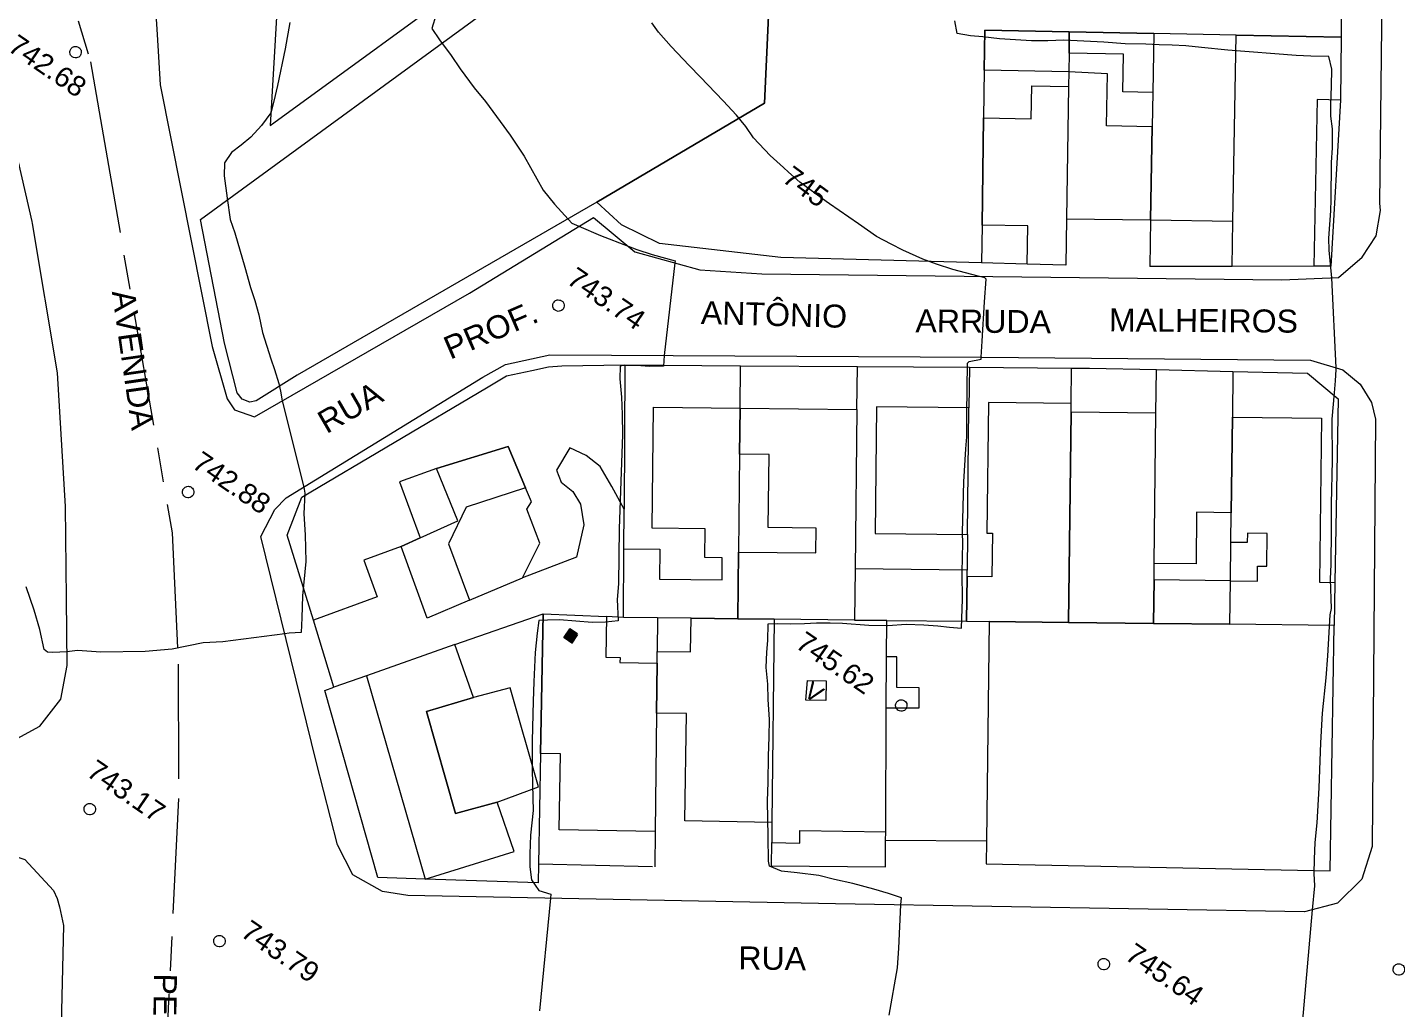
# Model space of a CAD drawing. Header units: metres. Extents: x 322294 to 7190115, y 7390841 to 10157759.
# Drawn here: x 323466.7 to 323585.8, y 7393684.5 to 7393769.9 of the extents above; entities that cross this region are included whole.
import ezdxf
from ezdxf.enums import TextEntityAlignment as Align

# ---------------------------------------------------------------- set-up
doc = ezdxf.new("R2010")
doc.units = ezdxf.units.M
doc.linetypes.add('T09', pattern=[17, 10, -2, 3, -2])
doc.layers.get('0').update_dxf_attribs({"lineweight": 18})
for name, color, linetype, lineweight in [('100_SIST_VIARIO_MEIO_FIO', 1, 'Continuous', 18), ('160_P_SIMP_ASF_TOP', 7, 'Continuous', 18), ('168_P_SIMP_PARALE_TOP', 7, 'Continuous', 18), ('206_MURO_E_MURO_ARRIMO', 7, 'Continuous', 18), ('214_PROJ_BEIRAL_EDIF', 10, 'Continuous', 18), ('508_LM_SETOR_FISCAL', 136, 'T09', 18), ('600_CURVA_MESTRA', 14, 'Continuous', 18), ('602_CURVA_MESTRA_TOP', 24, 'Continuous', 18), ('604_CURVA_INTERM', 7, 'Continuous', 18), ('606_PTO_COTADO', 7, 'Continuous', 18), ('608_PTO_COTADO_INTERVIA', 1, 'Continuous', 18), ('624_SEGM_CURVA_MESTRA', 14, 'Continuous', 18), ('908_DADOS_VARIAVEIS', 7, 'Continuous', 13)]:
    doc.layers.add(name, color=color, linetype=linetype, lineweight=lineweight)
doc.styles.add('Style-Arial', font='arial.ttf', dxfattribs={"height": 1.75})

# ---------------------------------------------------------------- blocks, each defined once
blk = doc.blocks.new('SP09')
at = {"color": 0, "linetype": 'Continuous'}
blk.add_lwpolyline([(-0.03, -0.51), (-0.14, -0.49), (-0.24, -0.46), (-0.31, -0.42), (-0.35, -0.39), (-0.42, -0.31), (-0.47, -0.24), (-0.51, -0.15), (-0.52, -0.09), (-0.52, 0.03), (-0.51, 0.11), (-0.48, 0.2), (-0.44, 0.27), (-0.4, 0.33), (-0.32, 0.39), (-0.23, 0.44), (-0.15, 0.48), (-0.1, 0.48), (-0.03, 0.48), (0.08, 0.48), (0.19, 0.44), (0.27, 0.4), (0.35, 0.32), (0.41, 0.23), (0.46, 0.11), (0.48, 0.03), (0.48, -0.03), (0.47, -0.08), (0.44, -0.21), (0.38, -0.3), (0.31, -0.38), (0.23, -0.44), (0.1, -0.49), (0.02, -0.51)], close=True, dxfattribs=at)
blk = doc.blocks.new('SP10')
at = {"color": 0, "linetype": 'Continuous'}
blk.add_lwpolyline([(-0.03, -0.51), (-0.14, -0.49), (-0.24, -0.46), (-0.31, -0.42), (-0.35, -0.39), (-0.42, -0.31), (-0.47, -0.24), (-0.51, -0.15), (-0.52, -0.09), (-0.52, 0.03), (-0.51, 0.11), (-0.48, 0.2), (-0.44, 0.27), (-0.4, 0.33), (-0.32, 0.39), (-0.23, 0.44), (-0.15, 0.48), (-0.1, 0.48), (-0.03, 0.48), (0.08, 0.48), (0.19, 0.44), (0.27, 0.4), (0.35, 0.32), (0.41, 0.23), (0.46, 0.11), (0.48, 0.03), (0.48, -0.03), (0.47, -0.08), (0.44, -0.21), (0.38, -0.3), (0.31, -0.38), (0.23, -0.44), (0.1, -0.49), (0.02, -0.51)], close=True, dxfattribs=at)

msp = doc.modelspace()

# ---------------------------------------------------------------- hatches: boundary and pattern name
at = {"layer": '908_DADOS_VARIAVEIS', "lineweight": 0}
msp.add_hatch(color=256, dxfattribs=at).paths.add_polyline_path([(323514.573, 7393717.081), (323513.887, 7393717.539), (323513.389, 7393716.795), (323514.076, 7393716.336)])

# ---------------------------------------------------------------- linework, layer by layer
at = {"layer": '100_SIST_VIARIO_MEIO_FIO'}
for points in [[(323584.374, 7393754.605), (323584.74, 7393785.337), (323585.346, 7393812.268), (323585.233, 7393830.22), (323585.643, 7393864.8), (323584.591, 7393868.768), (323581.874, 7393872.322), (323580.099, 7393873.695), (323578.235, 7393874.601), (323573.703, 7393875.387), (323571.499, 7393875.046), (323569.427, 7393874.17), (323526.481, 7393841.843)], [(323526.481, 7393841.843), (323517.144, 7393834.815), (323496.86, 7393818.872), (323491.317, 7393812.17), (323486.707, 7393805.104), (323483.285, 7393798.31), (323479.519, 7393788.218), (323478.183, 7393782.858), (323477.544, 7393776.052), (323477.976, 7393769.263)], [(323467.101, 7393752.99), (323463.84, 7393767.187), (323451.181, 7393814.507), (323450.027, 7393816.015)], [(323477.976, 7393769.263), (323478.254, 7393764.899), (323482.78, 7393742.128), (323484.062, 7393737.557), (323484.705, 7393736.621), (323486.455, 7393736.004), (323505.151, 7393746.768), (323515.962, 7393753.357), (323519.564, 7393750.362), (323525.218, 7393748.79), (323530.611, 7393748.46), (323575.862, 7393747.915), (323580.791, 7393748.129), (323582.858, 7393749.893), (323584.077, 7393751.765), (323584.443, 7393753.969), (323584.374, 7393754.605)], [(323437.169, 7393708.2), (323463.965, 7393707.746), (323465.81, 7393708.026), (323467.779, 7393709.091), (323469.597, 7393711.441), (323470.136, 7393714.363), (323470.104, 7393720.194), (323470.016, 7393728.211), (323469.311, 7393739.835), (323467.139, 7393752.825), (323467.101, 7393752.99)], [(323431.03, 7393699.014), (323463.642, 7393698.429), (323466.464, 7393697.494), (323468.972, 7393694.775), (323469.269, 7393694.087), (323469.489, 7393693.368)], [(323469.489, 7393693.368), (323469.831, 7393691.745), (323468.862, 7393650.926), (323467.873, 7393595.16), (323466.83, 7393593.189), (323465.019, 7393591.888), (323464.307, 7393591.656), (323412.401, 7393592.628)]]:
    msp.add_lwpolyline(points, dxfattribs=at)
msp.add_lwpolyline([(323578.34, 7393740.949), (323581.172, 7393740.089), (323582.674, 7393738.848), (323583.651, 7393737.248), (323583.998, 7393735.794), (323583.722, 7393698.605), (323582.818, 7393695.774), (323580.716, 7393693.674), (323577.845, 7393692.941), (323537.008, 7393693.635), (323499.811, 7393694.35), (323497.591, 7393694.702), (323495.022, 7393696.142), (323493.662, 7393698.772), (323491.859, 7393705.885), (323487.012, 7393725.585), (323488.215, 7393727.935), (323489.219, 7393728.952), (323506.331, 7393739.463), (323508.308, 7393740.544), (323512.156, 7393741.406), (323549.754, 7393741.185)], close=True, dxfattribs=at)
at = {"layer": '206_MURO_E_MURO_ARRIMO'}
for p, q in [((323580.968, 7393763.562), (323580.115, 7393749.127)), ((323553.706, 7393749.283), (323549.736, 7393749.392)), ((323571.536, 7393749.099), (323564.37, 7393749.075)), ((323580.115, 7393749.127), (323578.652, 7393749.122)), ((323518.669, 7393740.518), (323528.763, 7393740.449)), ((323528.763, 7393740.449), (323538.918, 7393740.379)), ((323538.918, 7393740.379), (323548.672, 7393740.313)), ((323548.672, 7393740.313), (323557.562, 7393740.252)), ((323557.562, 7393740.252), (323559.13, 7393740.241)), ((323559.13, 7393740.241), (323564.947, 7393740.111)), ((323571.6, 7393739.961), (323578.102, 7393739.816)), ((323578.102, 7393739.816), (323580.754, 7393737.561)), ((323580.754, 7393737.561), (323580.486, 7393721.593)), ((323493.37, 7393712.476), (323491.576, 7393718.314)), ((323492.582, 7393712.188), (323493.37, 7393712.476)), ((323497.181, 7393695.913), (323492.582, 7393712.188)), ((323521.086, 7393696.838), (323511.173, 7393697.074)), ((323531.438, 7393696.925), (323541.372, 7393696.844)), ((323501.316, 7393695.778), (323497.181, 7393695.913))]:
    msp.add_line(p, q, dxfattribs=at)
for points in [[(323564.441, 7393753.131), (323564.37, 7393749.075)], [(323528.72, 7393736.745), (323528.763, 7393740.449)], [(323538.875, 7393736.629), (323538.918, 7393740.379)], [(323548.672, 7393740.313), (323548.631, 7393736.783)], [(323557.527, 7393737.167), (323557.562, 7393740.252)], [(323518.602, 7393724.517), (323518.616, 7393727.956)], [(323548.505, 7393725.773), (323548.47, 7393722.668)], [(323571.392, 7393721.737), (323571.43, 7393725.079)], [(323518.577, 7393718.554), (323517.08, 7393718.619)], [(323521.538, 7393718.521), (323521.505, 7393715.596)], [(323496.195, 7393713.473), (323493.37, 7393712.476)], [(323521.325, 7393699.925), (323521.29, 7393696.839)], [(323531.438, 7393696.925), (323531.461, 7393698.956)], [(323541.372, 7393696.844), (323541.382, 7393699.134)]]:
    msp.add_lwpolyline(points, dxfattribs=at)
at = {"layer": '214_PROJ_BEIRAL_EDIF'}
for points in [[(323560.262, 7393807.995), (323581.339, 7393807.894), (323581.014, 7393769.042), (323571.882, 7393769.223), (323564.724, 7393769.364), (323557.366, 7393769.51), (323550.014, 7393769.655), (323549.966, 7393766.167), (323549.909, 7393762.027), (323549.781, 7393752.687), (323549.736, 7393749.392), (323532.247, 7393749.874), (323521.704, 7393751.093), (323518.396, 7393752.72), (323516.237, 7393754.673), (323530.829, 7393763.288), (323532.064, 7393789.932), (323543.186, 7393798.629), (323554.092, 7393807.156), (323555.195, 7393808.019)], [(323516.237, 7393754.673), (323490.161, 7393739.622), (323486.6, 7393737.384), (323486.051, 7393737.282), (323485.392, 7393737.537), (323484.931, 7393738.104), (323483.834, 7393742.414), (323481.767, 7393753.175), (323508.301, 7393772.564), (323515.174, 7393777.586), (323524.778, 7393784.604), (323527.263, 7393786.422), (323532.064, 7393789.932), (323530.829, 7393763.288)], [(323549.966, 7393766.167), (323550.014, 7393769.655), (323557.366, 7393769.51), (323557.338, 7393767.654), (323557.314, 7393766.021)], [(323564.634, 7393764.23), (323562.029, 7393764.282), (323562.093, 7393767.56), (323557.338, 7393767.654), (323557.366, 7393769.51), (323564.724, 7393769.364)], [(323571.604, 7393753.033), (323571.882, 7393769.223), (323564.724, 7393769.364), (323564.634, 7393764.23), (323564.582, 7393761.238), (323564.441, 7393753.131)], [(323571.604, 7393753.033), (323571.882, 7393769.223), (323581.014, 7393769.042), (323580.968, 7393763.562), (323578.938, 7393763.602), (323578.652, 7393749.122), (323571.536, 7393749.099)], [(323564.441, 7393753.131), (323564.582, 7393761.238), (323560.594, 7393761.317), (323560.684, 7393765.841), (323557.314, 7393766.021), (323557.295, 7393764.746), (323557.123, 7393753.231)], [(323549.781, 7393752.687), (323549.909, 7393762.027), (323554.04, 7393761.945), (323554.096, 7393764.809), (323557.295, 7393764.746), (323557.123, 7393753.231), (323557.062, 7393749.19), (323553.706, 7393749.283), (323553.752, 7393752.633)], [(323510.036, 7393729.833), (323508.527, 7393733.436), (323502.293, 7393731.513), (323499.08, 7393730.338), (323500.86, 7393725.472), (323499.211, 7393724.707), (323495.962, 7393723.519), (323497.123, 7393720.343), (323491.576, 7393718.314), (323489.306, 7393725.699), (323490.576, 7393729.013), (323506.653, 7393738.54), (323508.397, 7393739.561), (323510.585, 7393740.044), (323512.046, 7393740.342), (323513.206, 7393740.446), (323518.669, 7393740.518), (323518.616, 7393727.956), (323517.561, 7393729.95), (323516.542, 7393731.677), (323515.322, 7393732.636), (323513.897, 7393733.306), (323512.75, 7393731.362), (323513.148, 7393730.323), (323514.147, 7393729.509), (323514.825, 7393728.417), (323515.111, 7393726.618), (323514.463, 7393723.796), (323509.763, 7393721.994), (323511.278, 7393725.017), (323510.146, 7393727.968), (323510.551, 7393728.602)], [(323571.555, 7393735.988), (323571.46, 7393727.663), (323568.443, 7393727.698), (323568.392, 7393723.203), (323564.753, 7393723.244), (323564.903, 7393736.324), (323564.947, 7393740.111), (323571.6, 7393739.961)], [(323524.452, 7393718.487), (323521.538, 7393718.521), (323518.577, 7393718.554), (323518.602, 7393724.517), (323521.729, 7393724.481), (323521.699, 7393721.873), (323527.144, 7393721.811), (323527.166, 7393723.747), (323525.652, 7393723.765), (323525.681, 7393726.262), (323521.069, 7393726.315), (323521.189, 7393736.832), (323528.72, 7393736.745), (323528.675, 7393732.762), (323528.577, 7393724.239), (323528.511, 7393718.441)], [(323538.875, 7393736.629), (323538.716, 7393722.78), (323538.665, 7393718.324), (323531.684, 7393718.404), (323528.511, 7393718.441), (323528.577, 7393724.239), (323535.319, 7393724.162), (323535.343, 7393726.326), (323531.16, 7393726.374), (323531.233, 7393732.733), (323528.675, 7393732.762), (323528.72, 7393736.745)], [(323548.505, 7393725.773), (323548.631, 7393736.783), (323540.595, 7393736.875), (323540.469, 7393725.865)], [(323548.463, 7393722.104), (323548.419, 7393718.213), (323550.377, 7393718.19), (323557.308, 7393718.111), (323557.518, 7393736.408), (323557.527, 7393737.167), (323550.319, 7393737.25), (323550.189, 7393725.885), (323550.671, 7393725.88), (323550.627, 7393722.079)], [(323564.737, 7393721.813), (323564.753, 7393723.244), (323564.903, 7393736.324), (323557.518, 7393736.408), (323557.308, 7393718.111), (323564.694, 7393718.026)], [(323571.392, 7393721.737), (323573.732, 7393721.71), (323573.747, 7393723.005), (323574.563, 7393722.996), (323574.596, 7393725.848), (323572.862, 7393725.868), (323572.852, 7393725.063), (323571.43, 7393725.079), (323571.46, 7393727.663), (323571.555, 7393735.988), (323579.302, 7393735.899), (323579.138, 7393721.608), (323580.486, 7393721.593), (323580.422, 7393717.846), (323571.348, 7393717.95)], [(323502.293, 7393731.513), (323508.527, 7393733.436), (323510.036, 7393729.833), (323504.875, 7393728.149), (323503.349, 7393724.951), (323505.177, 7393720.045), (323501.489, 7393718.478), (323499.211, 7393724.707), (323500.86, 7393725.472), (323504.163, 7393726.941)], [(323510.036, 7393729.833), (323504.875, 7393728.149), (323503.349, 7393724.951), (323505.177, 7393720.045), (323509.763, 7393721.994), (323511.278, 7393725.017), (323510.146, 7393727.968), (323510.551, 7393728.602)], [(323548.463, 7393722.104), (323548.47, 7393722.668), (323538.716, 7393722.78), (323538.665, 7393718.324), (323541.47, 7393718.292), (323548.419, 7393718.213)], [(323571.392, 7393721.737), (323564.737, 7393721.813), (323564.694, 7393718.026), (323571.348, 7393717.95)], [(323507.559, 7393702.481), (323511.172, 7393703.801), (323508.69, 7393712.424), (323505.519, 7393711.575), (323503.878, 7393716.186), (323511.586, 7393718.857), (323511.356, 7393706.704), (323511.173, 7393697.074), (323511.152, 7393695.443), (323501.316, 7393695.778), (323509.038, 7393698.184)], [(323517.08, 7393718.619), (323517.015, 7393715.08), (323518.268, 7393715.057), (323518.261, 7393714.639), (323521.493, 7393714.579), (323521.443, 7393710.232), (323521.325, 7393699.925), (323512.957, 7393700.079), (323513.078, 7393706.672), (323511.356, 7393706.704), (323511.586, 7393718.857)], [(323524.452, 7393718.487), (323528.511, 7393718.441), (323531.684, 7393718.404), (323531.481, 7393700.706), (323523.89, 7393700.846), (323524.062, 7393710.184), (323521.443, 7393710.232), (323521.493, 7393714.579), (323521.505, 7393715.596), (323524.398, 7393715.543)], [(323541.386, 7393699.885), (323541.435, 7393710.696), (323541.456, 7393715.124), (323541.47, 7393718.292), (323538.665, 7393718.324), (323531.684, 7393718.404), (323531.481, 7393700.706), (323531.461, 7393698.956), (323533.902, 7393698.911), (323533.922, 7393700.022)], [(323541.456, 7393715.124), (323541.47, 7393718.292), (323548.419, 7393718.213), (323550.377, 7393718.19), (323550.158, 7393699.094), (323541.382, 7393699.134), (323541.386, 7393699.885), (323541.435, 7393710.696), (323544.3, 7393710.683), (323544.308, 7393712.43), (323542.349, 7393712.439), (323542.361, 7393715.12)], [(323550.136, 7393697.102), (323580.063, 7393696.512), (323580.422, 7393717.846), (323571.348, 7393717.95), (323564.694, 7393718.026), (323557.308, 7393718.111), (323550.377, 7393718.19), (323550.158, 7393699.094)], [(323501.316, 7393695.778), (323509.038, 7393698.184), (323507.559, 7393702.481), (323503.951, 7393701.497), (323501.415, 7393710.357), (323505.519, 7393711.575), (323503.878, 7393716.186), (323496.195, 7393713.473)], [(323505.519, 7393711.575), (323501.415, 7393710.357), (323503.951, 7393701.497), (323507.559, 7393702.481), (323511.172, 7393703.801), (323508.69, 7393712.424)], [(323536.203, 7393713.029), (323536.172, 7393711.32), (323534.428, 7393711.352), (323534.587, 7393713.059)]]:
    msp.add_lwpolyline(points, close=True, dxfattribs=at)
msp.add_lwpolyline([(323489.281, 7393786.179), (323487.817, 7393761.354), (323506.862, 7393775.243), (323507.168, 7393779.008)], dxfattribs=at)
at = {"layer": '508_LM_SETOR_FISCAL'}
for points in [[(323343.065, 7394332.724), (323344.391, 7394325.283), (323348.357, 7394290.868), (323351.423, 7394262.391), (323353.555, 7394242.594), (323354.441, 7394218.108), (323355.134, 7394198.946), (323356.756, 7394181.451), (323358.706, 7394160.425), (323363.917, 7394101.855), (323364.928, 7394081.592), (323364.896, 7394060.351), (323367.232, 7394034.125), (323410.022, 7393965.034), (323429.652, 7393918.888), (323443.08, 7393868.642), (323448.918, 7393847.221), (323455.854, 7393821.418), (323456.737, 7393818.131), (323467.637, 7393781.957), (323472.177, 7393766.89), (323473.045, 7393761.884)], [(323473.045, 7393761.884), (323479.283, 7393725.906), (323479.811, 7393714.494), (323479.846, 7393702.781), (323477.133, 7393647.823), (323475.803, 7393585.47), (323475.271, 7393561.13), (323475.077, 7393550.74)]]:
    msp.add_lwpolyline(points, dxfattribs=at)
at = {"layer": '600_CURVA_MESTRA', "elevation": 745}
for points in [[(323532.494, 7393757.687), (323531.33, 7393758.755), (323529.88, 7393760.281), (323529.221, 7393761.279), (323528.393, 7393762.247), (323527.25, 7393763.492), (323525.267, 7393765.56), (323524.271, 7393766.564), (323522.718, 7393768.226), (323521.623, 7393769.487), (323521.02, 7393770.297)], [(323549.996, 7393746.002), (323550.117, 7393747.973), (323549.999, 7393748.106), (323549.444, 7393748.233), (323547.227, 7393748.818), (323545.812, 7393749.302), (323544.629, 7393749.731), (323542.868, 7393750.51), (323541.853, 7393751.018), (323540.59, 7393751.695), (323539.018, 7393752.803), (323536.492, 7393754.54)], [(323541.681, 7393683.944), (323542.417, 7393688.073), (323542.528, 7393689.775), (323542.699, 7393693.538), (323542.749, 7393694.155), (323541.618, 7393694.537), (323540.356, 7393694.917), (323538.539, 7393695.396), (323536.928, 7393695.741), (323535.576, 7393696.088), (323533.682, 7393696.338), (323532.308, 7393696.483), (323531.258, 7393696.899), (323531.194, 7393697.331), (323531.142, 7393699.485), (323531.105, 7393702.556), (323531.15, 7393704.212), (323531.176, 7393706.469), (323531.244, 7393708.16), (323531.263, 7393709.657), (323531.167, 7393711.394), (323531.132, 7393712.73), (323530.973, 7393714.179), (323531.029, 7393715.528), (323531.137, 7393716.537), (323531.144, 7393717.984), (323532.007, 7393718.032), (323533.114, 7393718.006), (323534.325, 7393718.014), (323535.352, 7393718.068), (323536.55, 7393718.076), (323537.63, 7393718.046), (323539.92, 7393717.886), (323541.577, 7393717.847), (323543.16, 7393717.95), (323544.702, 7393717.915), (323545.912, 7393717.829), (323546.925, 7393717.708), (323547.991, 7393717.616), (323548.069, 7393720.149), (323548.051, 7393722.387), (323548.06, 7393723.861), (323548.106, 7393724.958), (323548.074, 7393725.961), (323548.174, 7393730.338), (323548.359, 7393733.216), (323548.459, 7393734.255), (323548.434, 7393736.25), (323548.492, 7393740.663), (323548.636, 7393740.827), (323549.686, 7393741.028), (323549.699, 7393741.185), (323549.786, 7393742.599)]]:
    msp.add_lwpolyline(points, dxfattribs=at)
at = {"layer": '604_CURVA_INTERM', "elevation": 744}
msp.add_lwpolyline([(323502.252, 7393771.024), (323501.879, 7393769.78), (323502.567, 7393768.809), (323503.579, 7393767.456), (323504.365, 7393766.298), (323505.578, 7393764.64), (323506.549, 7393763.449), (323507.834, 7393761.713), (323508.698, 7393760.523), (323509.911, 7393758.671), (323511.582, 7393755.734), (323512.549, 7393754.496), (323514.063, 7393752.864), (323514.692, 7393752.582), (323516.564, 7393751.769), (323518.97, 7393750.856), (323519.733, 7393750.552), (323521.068, 7393750.115), (323523.059, 7393749.588), (323523.037, 7393749.396), (323522.107, 7393741.347), (323522.055, 7393740.423), (323520.789, 7393740.386), (323519.719, 7393740.474), (323518.562, 7393740.483), (323518.279, 7393740.411), (323518.24, 7393739.308), (323518.383, 7393737.725), (323518.439, 7393736.22), (323518.478, 7393734.43), (323518.32, 7393730.41), (323518.233, 7393727.878), (323518.195, 7393726.294), (323518.144, 7393721.477), (323518.01, 7393720.104), (323518.109, 7393718.239), (323517.009, 7393718.128), (323515.848, 7393718.101), (323513.005, 7393718.334), (323511.945, 7393718.316), (323511.198, 7393718.269), (323511.042, 7393717.17), (323510.881, 7393715.507), (323510.756, 7393712.952), (323510.694, 7393711.253), (323510.629, 7393707.799), (323510.626, 7393705.311), (323510.671, 7393702.812), (323510.691, 7393701.746), (323510.475, 7393699.607), (323510.426, 7393697.969), (323510.418, 7393696.839), (323510.572, 7393695.71), (323511.184, 7393694.794), (323512.252, 7393694.484), (323512.214, 7393694.112), (323511.243, 7393684.316)], dxfattribs=at)
at = {"layer": '604_CURVA_INTERM', "flags": 128}
for points, elevation in [([(323489.534, 7393770.327), (323489.111, 7393768.015), (323488.454, 7393764.836), (323488.146, 7393763.479), (323487.874, 7393762.468), (323487.052, 7393761.339), (323486.126, 7393760.329), (323485.298, 7393759.643), (323484.457, 7393759.003), (323483.851, 7393758.093), (323483.818, 7393756.984), (323484.061, 7393755.023), (323484.345, 7393753.178), (323484.731, 7393752.014), (323485.62, 7393749.014), (323486.119, 7393747.261), (323486.473, 7393746.138), (323486.817, 7393744.871), (323487.148, 7393743.343), (323487.88, 7393741.059), (323488.207, 7393740.112), (323488.579, 7393738.912), (323488.721, 7393738.229), (323488.874, 7393737.397), (323490.734, 7393729.883), (323490.829, 7393729.373), (323490.749, 7393727.56), (323490.877, 7393725.74), (323490.92, 7393723.427), (323490.623, 7393720.419), (323490.568, 7393718.508), (323490.5, 7393717.24), (323489.477, 7393717.178), (323489.091, 7393717.134), (323483.707, 7393716.433), (323482, 7393716.326), (323479.278, 7393715.792), (323476.939, 7393715.584), (323473.072, 7393715.528), (323471.039, 7393715.661), (323470.129, 7393715.57), (323468.907, 7393715.508), (323468.43, 7393715.531), (323468.135, 7393715.763), (323467.784, 7393717.512), (323467.28, 7393719.183), (323466.586, 7393721.202)], 743), ([(323577.661, 7393683.196), (323578.538, 7393693.118), (323578.732, 7393695.203), (323578.684, 7393696.275), (323578.702, 7393697.504), (323578.763, 7393698.979), (323578.931, 7393700.685), (323579.119, 7393703.733), (323579.255, 7393707.634), (323579.387, 7393710.23), (323579.707, 7393713.302), (323579.853, 7393715.203), (323580.071, 7393718.775), (323580.169, 7393719.323), (323580.086, 7393721.873), (323580.142, 7393723.195), (323580.173, 7393726.117), (323580.187, 7393727.363), (323580.171, 7393728.443), (323580.261, 7393732.215), (323580.25, 7393735.811), (323580.447, 7393738.094), (323580.544, 7393739.126), (323580.592, 7393740.126), (323580.592, 7393740.265), (323580.207, 7393748.104), (323579.976, 7393750.52), (323579.957, 7393751.538), (323580.113, 7393753.915), (323580.165, 7393754.927), (323580.196, 7393758.134), (323580.262, 7393759.421), (323580.278, 7393761.055), (323580.134, 7393762.151), (323580.121, 7393763.195), (323580.192, 7393764.783), (323580.212, 7393766.265), (323579.941, 7393767.356), (323578.383, 7393767.385), (323577.113, 7393767.432), (323571.172, 7393767.917), (323568.865, 7393768.149), (323567.511, 7393768.275), (323566.303, 7393768.357), (323565.185, 7393768.379), (323564.031, 7393768.426), (323562.219, 7393768.472), (323560.355, 7393768.612), (323556.902, 7393768.782), (323555.503, 7393768.725), (323554.072, 7393768.73), (323551.281, 7393768.901), (323549.825, 7393769.068), (323548.755, 7393769.166), (323547.616, 7393769.369), (323547.397, 7393770.461)], 746)]:
    msp.add_lwpolyline(points, dxfattribs=dict(at, elevation=elevation))
at = {"layer": '624_SEGM_CURVA_MESTRA', "elevation": 745}
for points in [[(323536.492, 7393754.54), (323536.202, 7393754.739), (323533.899, 7393756.434), (323532.912, 7393757.303), (323532.494, 7393757.687)], [(323549.786, 7393742.599), (323549.996, 7393746.002)]]:
    msp.add_lwpolyline(points, dxfattribs=at)
at = {"layer": '908_DADOS_VARIAVEIS', "linetype": 'Continuous', "lineweight": -3, "flags": 128}
msp.add_lwpolyline([(323514.573, 7393717.081), (323513.887, 7393717.539), (323513.389, 7393716.795), (323514.076, 7393716.336)], close=True, dxfattribs=at)

# ---------------------------------------------------------------- block references
at = {"layer": '606_PTO_COTADO', "rotation": 325.5688295630279}
for p in [(323470.907, 7393767.722, 742.68), (323512.935, 7393745.676, 743.74), (323542.768, 7393710.881, 745.62), (323560.385, 7393688.375, 745.645)]:
    msp.add_blockref('SP09', p, dxfattribs=at)
at = {"layer": '608_PTO_COTADO_INTERVIA', "rotation": 325.5688295630279}
for p in [(323480.71, 7393729.455, 742.875), (323472.144, 7393701.863, 743.16), (323483.425, 7393690.378, 743.795), (323586.07, 7393687.909, 746.895)]:
    msp.add_blockref('SP10', p, dxfattribs=at)

# ---------------------------------------------------------------- texts
at = {"layer": '160_P_SIMP_ASF_TOP', "style": 'Style-Arial'}
for s, rotation, p in [('AVENIDA', 278.14807, (323475.023, 7393747.04)), ('RUA', 359.15105, (323528.563, 7393688.934)), ('PEDROSO', 269.13585, (323478.709, 7393687.571))]:
    msp.add_text(s, height=2, rotation=rotation, dxfattribs=at).set_placement(p, align=Align.MIDDLE_LEFT)
at = {"layer": '168_P_SIMP_PARALE_TOP', "style": 'Style-Arial'}
for s, rotation, p in [('PROF.', 23.25662, (323503.091, 7393741.88)), ('ANTÔNIO', 358.46091, (323525.304, 7393745.085)), ('ARRUDA', 359.6051, (323543.974, 7393744.358)), ('MALHEIROS', 359.6051, (323560.813, 7393744.44)), ('RUA', 30.09676, (323492.219, 7393735.349))]:
    msp.add_text(s, height=2, rotation=rotation, dxfattribs=at).set_placement(p, align=Align.MIDDLE_LEFT)
at = {"layer": '214_PROJ_BEIRAL_EDIF', "style": 'Style-Arial'}
msp.add_text('V', height=1.5, rotation=325.56883, dxfattribs=at).set_placement((323534.139, 7393711.821))
at = {"layer": '602_CURVA_MESTRA_TOP', "style": 'Style-Arial'}
msp.add_text('745', height=1.75, rotation=323.64524, dxfattribs=at).set_placement((323534.43, 7393756.043), align=Align.MIDDLE_CENTER)
at = {"layer": '606_PTO_COTADO', "style": 'Style-Arial'}
for s, p in [('742.68', (323468.448, 7393766.546, 742.68)), ('743.74', (323517.088, 7393746.3, 743.74)), ('745.62', (323536.999, 7393714.602, 745.62)), ('745.64', (323565.674, 7393687.493, 745.645))]:
    msp.add_text(s, height=1.75, rotation=325.56883, dxfattribs=at).set_placement(p, align=Align.MIDDLE_CENTER)
at = {"layer": '608_PTO_COTADO_INTERVIA', "style": 'Style-Arial'}
for s, p in [('742.88', (323484.477, 7393730.278, 742.875)), ('743.17', (323475.297, 7393703.449, 743.16)), ('743.79', (323488.714, 7393689.495, 743.795))]:
    msp.add_text(s, height=1.75, rotation=325.56883, dxfattribs=at).set_placement(p, align=Align.MIDDLE_CENTER)

doc.saveas('drawing.dxf')
